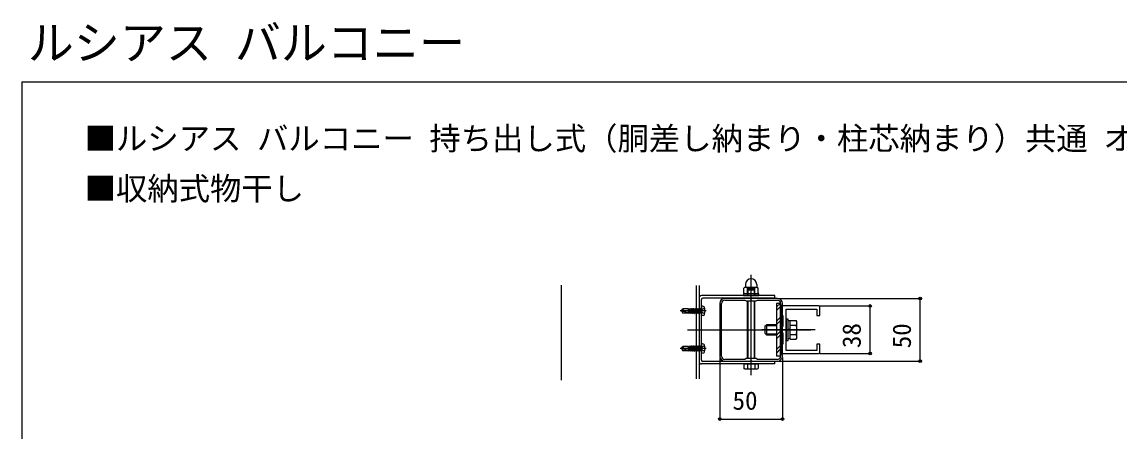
# Model space of a CAD drawing. Units: millimetres, scale not verified. Extents: x -875 to 875, y -1303 to 1295.
# Drawn here: x -875 to 0, y 968 to 1295 of the extents above; entities that cross this region are included whole.
import ezdxf
from ezdxf.enums import TextEntityAlignment as Align

# ---------------------------------------------------------------- set-up
doc = ezdxf.new("R2010")
doc.units = ezdxf.units.MM
doc.header["$LTSCALE"] = 8
for name, color, linetype in [('0-1_USER1', 3, 'Continuous'), ('0-2_YKK_11', 7, 'Continuous'), ('0-4_YKK_12', 2, 'Continuous'), ('0-5_YKK_13', 4, 'Continuous'), ('0-6_YKK_D', 6, 'Continuous'), ('0-7_YKK_ZWAK', 7, 'Continuous')]:
    doc.layers.add(name, color=color, linetype=linetype)
doc.styles.add('ＭＳ ゴシック', font='')
doc.styles.get('ＭＳ ゴシック').set_extended_font_data('MS Gothic')

msp = doc.modelspace()

# ---------------------------------------------------------------- linework, layer by layer
at = {"layer": '0-2_YKK_11'}
for points in [[(-318.5, 1070.3), (-318.5, 1069.6), (-318.45, 1069.434), (-318.4, 1069.268), (-318.4, 1049.3), (-318.4, 1029.332), (-318.45, 1029.166), (-318.5, 1029), (-318.5, 1028.3)], [(-317.1, 1028.3), (-317.1, 1049.3), (-317.1, 1070.3)], [(-272.5, 1074.3), (-292.758, 1074.3), (-293.036, 1074.112), (-293.5, 1073.8), (-293.963, 1074.112), (-294.241, 1074.3), (-314.5, 1074.3)], [(-314.5, 1072.9), (-298.539, 1072.9), (-297.5, 1072.3), (-293.5, 1072.3), (-289.5, 1072.3), (-288.461, 1072.9), (-272.5, 1072.9)], [(-269.9, 1070.3), (-269.9, 1049.3), (-269.9, 1028.3)], [(-268.5, 1028.3), (-268.5, 1029), (-268.55, 1029.166), (-268.6, 1029.332), (-268.6, 1049.3), (-268.6, 1069.268), (-268.55, 1069.434), (-268.5, 1069.6), (-268.5, 1070.3)], [(-239.6, 1068.3), (-268.6, 1068.3), (-268.6, 1060.8), (-268.1, 1060.8), (-268.1, 1051.8), (-268.6, 1051.8), (-268.6, 1046.8), (-268.1, 1046.8), (-268.1, 1037.8), (-268.6, 1037.8), (-268.6, 1030.3), (-239.6, 1030.3)], [(-265.6, 1032.8), (-265.6, 1065.8), (-241.1, 1065.8), (-241.1, 1060.8), (-238.6, 1060.8), (-238.6, 1067.3)], [(-238.6, 1031.3), (-238.6, 1037.8), (-241.1, 1037.8), (-241.1, 1032.8), (-265.6, 1032.8)], [(-272.5, 1025.7), (-288.461, 1025.7), (-289.5, 1026.3), (-293.5, 1026.3), (-297.5, 1026.3), (-298.539, 1025.7), (-314.5, 1025.7)], [(-314.5, 1024.3), (-294.241, 1024.3), (-293.963, 1024.487), (-293.5, 1024.8), (-293.036, 1024.487), (-292.758, 1024.3), (-272.5, 1024.3)]]:
    msp.add_lwpolyline(points, dxfattribs=at)
for centre, radius, start, end in [((-314.5, 1070.3), 4, 90.00001, 179.99999), ((-314.5, 1070.3), 2.6, 90.00001, 179.99999), ((-272.5, 1070.3), 4, 0.00001, 89.99999), ((-272.5, 1070.3), 2.6, 0.00001, 89.99999), ((-239.6, 1067.3), 1, 0, 90), ((-314.5, 1028.3), 4, 180.00001, 269.99999), ((-314.5, 1028.3), 2.6, 180.00001, 269.99999), ((-272.5, 1028.3), 4, 270.00001, 359.99999), ((-272.5, 1028.3), 2.6, 270.00001, 359.99999), ((-239.6, 1031.3), 1, 270, 0)]:
    msp.add_arc(centre, radius, start, end, dxfattribs=at)
at = {"layer": '0-4_YKK_12'}
for p, q in [((-445, 1084.932), (-445, 1009.103)), ((-337, 1010.051), (-337, 1084.517)), ((-335, 1084.665), (-335, 1010.048)), ((-317.689, 1049.3), (-245.871, 1049.3))]:
    msp.add_line(p, q, dxfattribs=at)
at = {"layer": '0-5_YKK_13'}
for p, q in [((-298, 1085.55), (-298, 1083.55)), ((-293.5, 1013.05), (-293.5, 1093.195)), ((-289, 1085.55), (-289, 1083.55)), ((-274.5, 1076.55), (-333, 1076.55)), ((-298.5, 1083.05), (-299.273, 1082.603)), ((-299.273, 1078.497), (-299.273, 1082.603)), ((-298.5, 1078.05), (-299.273, 1078.497)), ((-288.5, 1083.05), (-298.5, 1083.05)), ((-288.5, 1078.05), (-298.5, 1078.05)), ((-296.55, 1078.05), (-296.55, 1076.55)), ((-296.5, 1081.05), (-295.5, 1082.05)), ((-296.5, 1081.05), (-296.5, 1076.55)), ((-296.5, 1081.05), (-290.5, 1081.05)), ((-296.386, 1078.497), (-296.386, 1082.603)), ((-295.96, 1081.59), (-295.96, 1076.55)), ((-291.5, 1082.05), (-295.5, 1082.05)), ((-290.5, 1081.05), (-291.5, 1082.05)), ((-291.04, 1081.59), (-291.04, 1076.55)), ((-290.613, 1078.497), (-290.613, 1082.603)), ((-290.5, 1076.55), (-290.5, 1081.05)), ((-290.45, 1078.05), (-290.45, 1076.55)), ((-288.5, 1083.05), (-287.726, 1082.603)), ((-288.5, 1078.05), (-287.726, 1078.497)), ((-287.726, 1078.497), (-287.726, 1082.603)), ((-274.5, 1074.55), (-274.5, 1076.55)), ((-335, 1074.55), (-335, 1024.05)), ((-333, 1025.05), (-333, 1073.55)), ((-331.521, 1067.904), (-333, 1068.3)), ((-333, 1068.3), (-333, 1060.3)), ((-274.5, 1074.55), (-332, 1074.55)), ((-296.5, 1072.3), (-296.5, 1026.3)), ((-295.96, 1072.3), (-295.96, 1026.3)), ((-291.04, 1072.3), (-291.04, 1026.3)), ((-290.5, 1026.3), (-290.5, 1072.3)), ((-273.1, 1067.526), (-270.326, 1070.3)), ((-273.1, 1064.698), (-269.9, 1067.898)), ((-329.2, 1064.3), (-350, 1064.3)), ((-349, 1064.3), (-347.938, 1066)), ((-349, 1064.3), (-347.938, 1062.6)), ((-348.773, 1064.396), (-343.5, 1062.983)), ((-343.5, 1066), (-347.938, 1066)), ((-343.5, 1062.6), (-347.938, 1062.6)), ((-343.5, 1062.6), (-343.5, 1066)), ((-343.3, 1065.775), (-343.5, 1066)), ((-342.87, 1062.2), (-343.5, 1065.545)), ((-342.97, 1062.2), (-343.5, 1065.014)), ((-343.5, 1063.455), (-343.331, 1062.825)), ((-343.5, 1062.825), (-343.331, 1062.825)), ((-343.331, 1062.825), (-342.97, 1062.2)), ((-343.3, 1065.775), (-342.722, 1065.775)), ((-342.51, 1062.825), (-343.3, 1065.775)), ((-342.97, 1062.2), (-342.87, 1062.2)), ((-342.51, 1062.825), (-342.87, 1062.2)), ((-342.722, 1065.775), (-341.931, 1062.825)), ((-342.51, 1062.825), (-341.931, 1062.825)), ((-341.57, 1062.2), (-342.361, 1066.4)), ((-341.47, 1062.2), (-342.261, 1066.4)), ((-341.9, 1065.775), (-342.261, 1066.4)), ((-341.931, 1062.825), (-341.57, 1062.2)), ((-341.11, 1062.825), (-341.9, 1065.775)), ((-341.9, 1065.775), (-341.322, 1065.775)), ((-341.57, 1062.2), (-341.47, 1062.2)), ((-341.11, 1062.825), (-341.47, 1062.2)), ((-341.322, 1065.775), (-340.531, 1062.825)), ((-341.11, 1062.825), (-339.131, 1062.825)), ((-340.17, 1062.2), (-340.961, 1066.4)), ((-340.07, 1062.2), (-340.861, 1066.4)), ((-340.5, 1065.775), (-340.861, 1066.4)), ((-340.531, 1062.825), (-340.17, 1062.2)), ((-339.71, 1062.825), (-340.5, 1065.775)), ((-340.5, 1065.775), (-339.922, 1065.775)), ((-340.17, 1062.2), (-340.07, 1062.2)), ((-339.71, 1062.825), (-340.07, 1062.2)), ((-339.922, 1065.775), (-339.561, 1066.4)), ((-339.922, 1065.775), (-339.131, 1062.825)), ((-338.77, 1062.2), (-339.561, 1066.4)), ((-339.561, 1066.4), (-339.461, 1066.4)), ((-338.67, 1062.2), (-339.461, 1066.4)), ((-339.1, 1065.775), (-339.461, 1066.4)), ((-338.31, 1062.825), (-339.1, 1065.775)), ((-339.1, 1065.775), (-338.522, 1065.775)), ((-338.31, 1062.825), (-338.67, 1062.2)), ((-338.522, 1065.775), (-338.161, 1066.4)), ((-338.522, 1065.775), (-337.731, 1062.825)), ((-338.31, 1062.825), (-337.731, 1062.825)), ((-337.37, 1062.2), (-338.161, 1066.4)), ((-338.161, 1066.4), (-338.061, 1066.4)), ((-337.27, 1062.2), (-338.061, 1066.4)), ((-337.7, 1065.775), (-338.061, 1066.4)), ((-337.731, 1062.825), (-337.37, 1062.2)), ((-336.91, 1062.825), (-337.7, 1065.775)), ((-337.7, 1065.775), (-337.122, 1065.775)), ((-337.37, 1062.2), (-337.27, 1062.2)), ((-336.91, 1062.825), (-337.27, 1062.2)), ((-337.122, 1065.775), (-336.761, 1066.4)), ((-337.122, 1065.775), (-336.331, 1062.825)), ((-336.91, 1062.825), (-336.331, 1062.825)), ((-336.761, 1066.4), (-336.661, 1066.4)), ((-335.97, 1062.2), (-336.761, 1066.4)), ((-336.3, 1065.775), (-336.661, 1066.4)), ((-335.87, 1062.2), (-336.661, 1066.4)), ((-336.3, 1065.775), (-335.722, 1065.775)), ((-335.51, 1062.825), (-336.3, 1065.775)), ((-335.51, 1062.825), (-335.87, 1062.2)), ((-335.722, 1065.775), (-335.361, 1066.4)), ((-335.722, 1065.775), (-334.931, 1062.825)), ((-335.51, 1062.825), (-334.931, 1062.825)), ((-335.361, 1066.4), (-335.261, 1066.4)), ((-334.57, 1062.2), (-335.361, 1066.4)), ((-334.9, 1065.775), (-335.261, 1066.4)), ((-334.47, 1062.2), (-335.261, 1066.4)), ((-334.9, 1065.775), (-334.322, 1065.775)), ((-334.11, 1062.825), (-334.9, 1065.775)), ((-334.11, 1062.825), (-334.47, 1062.2)), ((-334.322, 1065.775), (-333.961, 1066.4)), ((-334.322, 1065.775), (-333.531, 1062.825)), ((-334.11, 1062.825), (-333.5, 1062.825)), ((-333.961, 1066.4), (-333.861, 1066.4)), ((-333.5, 1063.951), (-333.961, 1066.4)), ((-333.5, 1065.775), (-333.861, 1066.4)), ((-333.5, 1064.483), (-333.861, 1066.4)), ((-333.4, 1066), (-333.5, 1066)), ((-333.5, 1062.6), (-333.5, 1066)), ((-333.4, 1062.6), (-333.5, 1062.6)), ((-332.364, 1065.558), (-333.033, 1064.3)), ((-331.521, 1060.696), (-333, 1060.3)), ((-330.433, 1066.5), (-332.364, 1065.558)), ((-273.1, 1056.213), (-269.9, 1059.413)), ((-282.4, 1052.1), (-281.2, 1053.3)), ((-282.4, 1052.1), (-282.4, 1046.5)), ((-281.848, 1052.652), (-273.1, 1052.652)), ((-281.2, 1053.3), (-281.2, 1045.3)), ((-273.1, 1053.3), (-281.2, 1053.3)), ((-273.1, 1053.384), (-269.9, 1056.584)), ((-262.4, 1056.35), (-264, 1056.35)), ((-262.4, 1056.806), (-257.48, 1056.806)), ((-262.4, 1041.794), (-262.4, 1056.806)), ((-262.4, 1045.3), (-262.4, 1053.3)), ((-262.4, 1053.053), (-257.48, 1053.053)), ((-256.9, 1055.8), (-257.48, 1056.806)), ((-256.9, 1042.8), (-256.9, 1055.8)), ((-344.144, 1049.3), (-265.69, 1049.3)), ((-254.4, 1049.3), (-284.9, 1049.3)), ((-283.393, 1049.3), (-264.314, 1049.3)), ((-282.4, 1046.5), (-281.2, 1045.3)), ((-281.848, 1045.948), (-273.1, 1045.948)), ((-281.2, 1045.3), (-273.1, 1045.3)), ((-273.1, 1044.899), (-269.9, 1048.099)), ((-273.1, 1042.071), (-269.9, 1045.271)), ((-242.3, 1049.3), (-272.8, 1049.3)), ((-262.4, 1049.55), (-264, 1049.55)), ((-262.4, 1049.05), (-264, 1049.05)), ((-264, 1042.25), (-262.4, 1042.25)), ((-262.4, 1045.547), (-257.48, 1045.547)), ((-262.4, 1041.794), (-257.48, 1041.794)), ((-256.9, 1042.8), (-257.48, 1041.794)), ((-329.2, 1034.3), (-350, 1034.3)), ((-349, 1034.3), (-347.938, 1036)), ((-349, 1034.3), (-347.938, 1032.6)), ((-348.773, 1034.396), (-343.5, 1032.983)), ((-343.5, 1036), (-347.938, 1036)), ((-343.5, 1032.6), (-347.938, 1032.6)), ((-343.5, 1032.6), (-343.5, 1036)), ((-343.3, 1035.775), (-343.5, 1036)), ((-342.87, 1032.2), (-343.5, 1035.545)), ((-342.97, 1032.2), (-343.5, 1035.014)), ((-343.5, 1033.455), (-343.331, 1032.825)), ((-343.5, 1032.825), (-343.331, 1032.825)), ((-343.331, 1032.825), (-342.97, 1032.2)), ((-343.3, 1035.775), (-342.722, 1035.775)), ((-342.51, 1032.825), (-343.3, 1035.775)), ((-342.51, 1032.825), (-342.87, 1032.2)), ((-342.722, 1035.775), (-341.931, 1032.825)), ((-342.51, 1032.825), (-341.931, 1032.825)), ((-341.57, 1032.2), (-342.361, 1036.4)), ((-341.47, 1032.2), (-342.261, 1036.4)), ((-341.9, 1035.775), (-342.261, 1036.4)), ((-341.931, 1032.825), (-341.57, 1032.2)), ((-341.11, 1032.825), (-341.9, 1035.775)), ((-341.9, 1035.775), (-341.322, 1035.775)), ((-341.11, 1032.825), (-341.47, 1032.2)), ((-341.322, 1035.775), (-340.531, 1032.825)), ((-341.11, 1032.825), (-339.131, 1032.825)), ((-340.17, 1032.2), (-340.961, 1036.4)), ((-340.07, 1032.2), (-340.861, 1036.4)), ((-340.5, 1035.775), (-340.861, 1036.4)), ((-340.531, 1032.825), (-340.17, 1032.2)), ((-339.71, 1032.825), (-340.5, 1035.775)), ((-340.5, 1035.775), (-339.922, 1035.775)), ((-339.71, 1032.825), (-340.07, 1032.2)), ((-339.922, 1035.775), (-339.561, 1036.4)), ((-339.922, 1035.775), (-339.131, 1032.825)), ((-338.77, 1032.2), (-339.561, 1036.4)), ((-339.561, 1036.4), (-339.461, 1036.4)), ((-338.67, 1032.2), (-339.461, 1036.4)), ((-339.1, 1035.775), (-339.461, 1036.4)), ((-338.31, 1032.825), (-339.1, 1035.775)), ((-339.1, 1035.775), (-338.522, 1035.775)), ((-338.31, 1032.825), (-338.67, 1032.2)), ((-338.522, 1035.775), (-338.161, 1036.4)), ((-338.522, 1035.775), (-337.731, 1032.825)), ((-338.31, 1032.825), (-337.731, 1032.825)), ((-337.37, 1032.2), (-338.161, 1036.4)), ((-338.161, 1036.4), (-338.061, 1036.4)), ((-337.27, 1032.2), (-338.061, 1036.4)), ((-337.7, 1035.775), (-338.061, 1036.4)), ((-337.731, 1032.825), (-337.37, 1032.2)), ((-336.91, 1032.825), (-337.7, 1035.775)), ((-337.7, 1035.775), (-337.122, 1035.775)), ((-336.91, 1032.825), (-337.27, 1032.2)), ((-337.122, 1035.775), (-336.761, 1036.4)), ((-337.122, 1035.775), (-336.331, 1032.825)), ((-336.91, 1032.825), (-336.331, 1032.825)), ((-336.761, 1036.4), (-336.661, 1036.4)), ((-335.97, 1032.2), (-336.761, 1036.4)), ((-336.3, 1035.775), (-336.661, 1036.4)), ((-335.87, 1032.2), (-336.661, 1036.4)), ((-336.3, 1035.775), (-335.722, 1035.775)), ((-335.51, 1032.825), (-336.3, 1035.775)), ((-335.51, 1032.825), (-335.87, 1032.2)), ((-335.722, 1035.775), (-335.361, 1036.4)), ((-335.722, 1035.775), (-334.931, 1032.825)), ((-335.51, 1032.825), (-334.931, 1032.825)), ((-335.361, 1036.4), (-335.261, 1036.4)), ((-334.57, 1032.2), (-335.361, 1036.4)), ((-334.9, 1035.775), (-335.261, 1036.4)), ((-334.47, 1032.2), (-335.261, 1036.4)), ((-334.9, 1035.775), (-334.322, 1035.775)), ((-334.11, 1032.825), (-334.9, 1035.775)), ((-334.11, 1032.825), (-334.47, 1032.2)), ((-334.322, 1035.775), (-333.961, 1036.4)), ((-334.322, 1035.775), (-333.531, 1032.825)), ((-334.11, 1032.825), (-333.5, 1032.825)), ((-333.961, 1036.4), (-333.861, 1036.4)), ((-333.5, 1033.951), (-333.961, 1036.4)), ((-333.5, 1035.775), (-333.861, 1036.4)), ((-333.5, 1034.483), (-333.861, 1036.4)), ((-333.4, 1036), (-333.5, 1036)), ((-333.5, 1032.6), (-333.5, 1036)), ((-333.4, 1032.6), (-333.5, 1032.6)), ((-332.364, 1035.558), (-333.033, 1034.3)), ((-331.521, 1037.904), (-333, 1038.3)), ((-333, 1038.3), (-333, 1030.3)), ((-330.433, 1036.5), (-332.364, 1035.558)), ((-273.1, 1033.585), (-269.9, 1036.785)), ((-273.1, 1030.757), (-269.9, 1033.957)), ((-342.97, 1032.2), (-342.87, 1032.2)), ((-341.57, 1032.2), (-341.47, 1032.2)), ((-340.17, 1032.2), (-340.07, 1032.2)), ((-337.37, 1032.2), (-337.27, 1032.2)), ((-331.521, 1030.696), (-333, 1030.3)), ((-274.5, 1024.05), (-332, 1024.05)), ((-296.5, 1024.3), (-296.5, 1024.05)), ((-295.96, 1024.3), (-295.96, 1024.05)), ((-291.04, 1024.3), (-291.04, 1024.05)), ((-290.5, 1024.05), (-290.5, 1024.3)), ((-274.5, 1022.05), (-274.5, 1024.05)), ((-269.9, 1028.3), (-273.1, 1028.3)), ((-274.5, 1022.05), (-333, 1022.05)), ((-299.273, 1022.05), (-299.273, 1018.497)), ((-299.273, 1022.05), (-287.726, 1022.05)), ((-298.5, 1018.05), (-299.273, 1018.497)), ((-298.5, 1018.05), (-288.5, 1018.05)), ((-296.386, 1022.05), (-296.386, 1018.497)), ((-290.613, 1022.05), (-290.613, 1018.497)), ((-288.5, 1018.05), (-287.726, 1018.497)), ((-287.726, 1022.05), (-287.726, 1018.497))]:
    msp.add_line(p, q, dxfattribs=at)
for points in [[(-299.6, 1076.55), (-287.4, 1076.55), (-287.4, 1078.05), (-299.6, 1078.05)], [(-265.6, 1057.8), (-265.6, 1040.8), (-264, 1040.8), (-264, 1057.8)]]:
    msp.add_lwpolyline(points, close=True, dxfattribs=at)
for points in [[(-269.9, 1028.3), (-269.9, 1070.3), (-273.1, 1070.3), (-273.1, 1028.3)], [(-342.722, 1065.775), (-342.361, 1066.4), (-342.261, 1066.4)], [(-341.322, 1065.775), (-340.961, 1066.4), (-340.861, 1066.4)], [(-339.131, 1062.825), (-338.77, 1062.2), (-338.67, 1062.2)], [(-336.331, 1062.825), (-335.97, 1062.2), (-335.87, 1062.2)], [(-334.931, 1062.825), (-334.57, 1062.2), (-334.47, 1062.2)], [(-330.433, 1062.1), (-332.364, 1063.042), (-333.033, 1064.3)], [(-342.722, 1035.775), (-342.361, 1036.4), (-342.261, 1036.4)], [(-341.322, 1035.775), (-340.961, 1036.4), (-340.861, 1036.4)], [(-339.131, 1032.825), (-338.77, 1032.2), (-338.67, 1032.2)], [(-336.331, 1032.825), (-335.97, 1032.2), (-335.87, 1032.2)], [(-334.931, 1032.825), (-334.57, 1032.2), (-334.47, 1032.2)], [(-330.433, 1032.1), (-332.364, 1033.042), (-333.033, 1034.3)]]:
    msp.add_lwpolyline(points, dxfattribs=at)
for centre, radius, start, end in [((-293.5, 1085.55), 4.5, 0, 180), ((-333, 1074.55), 2, 90, 180), ((-297.83, 1080.494), 2.556, 55.61575, 124.38425), ((-297.83, 1080.606), 2.556, 235.61575, 304.38425), ((-298.5, 1083.55), 0.5, 270, 0), ((-293.5, 1073.497), 9.553, 72.41205, 107.58795), ((-293.5, 1087.603), 9.553, 252.41205, 287.58795), ((-289.17, 1080.494), 2.556, 55.61575, 124.38425), ((-289.17, 1080.606), 2.556, 235.61575, 304.38425), ((-288.5, 1083.55), 0.5, 180, 270), ((-332, 1073.55), 1, 90, 180), ((-331.883, 1066.551), 1.4, 14.32332, 75), ((-348.825, 1064.203), 0.2, 75, 148), ((-349.907, 1064.46), 2.5, 350.31336, 38.01351), ((-333.4, 1066.4), 0.4, 270, 0), ((-333.4, 1062.2), 0.4, 0, 90), ((-331.883, 1062.049), 1.4, 285, 345.67668), ((-340.7, 1064.3), 10.5, 345.67668, 14.32332), ((-260.222, 1054.929), 3.323, 325.61575, 34.38425), ((-269.319, 1049.3), 12.419, 342.41205, 17.58795), ((-260.222, 1043.671), 3.323, 325.61575, 34.38425), ((-348.825, 1034.203), 0.2, 75, 148), ((-349.907, 1034.46), 2.5, 350.31336, 38.01351), ((-333.4, 1036.4), 0.4, 270, 0), ((-333.4, 1032.2), 0.4, 0, 90), ((-331.883, 1036.551), 1.4, 14.32332, 75), ((-340.7, 1034.3), 10.5, 345.67668, 14.32332), ((-333, 1024.05), 2, 180, 270), ((-332, 1025.05), 1, 180, 270), ((-331.883, 1032.049), 1.4, 285, 345.67668), ((-297.83, 1020.606), 2.556, 235.61575, 304.38425), ((-293.5, 1027.603), 9.553, 252.41205, 287.58795), ((-289.17, 1020.606), 2.556, 235.61575, 304.38425)]:
    msp.add_arc(centre, radius, start, end, dxfattribs=at)
at = {"layer": '0-6_YKK_D'}
for p, q in [((-271.5, 1074.3), (-157.6, 1074.3)), ((-238.6, 1068.3), (-197.6, 1068.3)), ((-198.6, 1030.3), (-198.6, 1068.3)), ((-158.6, 1024.3), (-158.6, 1074.3)), ((-318.5, 1027.3), (-318.5, 977.05)), ((-271.5, 1024.3), (-157.6, 1024.3)), ((-268.5, 1027.3), (-268.5, 977.05)), ((-238.6, 1030.3), (-197.6, 1030.3)), ((-318.5, 978.05), (-268.5, 978.05))]:
    msp.add_line(p, q, dxfattribs=at)
for centre in [(-198.6, 1068.3), (-158.6, 1074.3), (-198.6, 1030.3), (-158.6, 1024.3), (-318.5, 978.05), (-268.5, 978.05)]:
    msp.add_circle(centre, 1.075, dxfattribs=at)
at = {"layer": '0-7_YKK_ZWAK'}
for q in [(-875, -1302.7), (875, 1247.3)]:
    msp.add_line((-875, 1247.3), q, dxfattribs=at)

# ---------------------------------------------------------------- texts
at = {"layer": '0-1_USER1', "style": 'ＭＳ ゴシック'}
for s, height, p in [('ルシアス バルコニー', 26.91, (-870.336, 1256.845)), ('■ルシアス バルコニー 持ち出し式（胴差し納まり・柱芯納まり）共通 オプション ', 18.33, (-825, 1187.3)), ('■収納式物干し', 18.33, (-825, 1147.3))]:
    msp.add_text(s, height=height, dxfattribs=at).set_placement(p, align=Align.BOTTOM_LEFT)
at = {"layer": '0-6_YKK_D', "style": 'ＭＳ ゴシック'}
for s, p in [('38', (-201.6, 1034.698)), ('50', (-161.6, 1034.527))]:
    msp.add_text(s, height=14.66, rotation=90, dxfattribs=at).set_placement(p, align=Align.BOTTOM_LEFT)
msp.add_text('50', height=14.66, dxfattribs=at).set_placement((-308.272, 981.05), align=Align.BOTTOM_LEFT)

doc.saveas('drawing.dxf')
